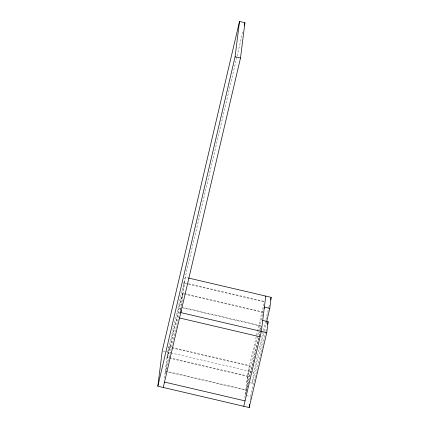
<?xml version="1.0" encoding="UTF-8"?>
<svg xmlns="http://www.w3.org/2000/svg" width="429" height="429" viewBox="0 0 429 429"><rect width="100%" height="100%" fill="white"/><g stroke="black" fill="none" stroke-linecap="round" stroke-linejoin="round"><path stroke-width="0.32" stroke-dasharray="2.15 1.61" d="M164.387 378.298L167.659 352.129L236.964 56.633M165.573 373.562L168.924 346.739L171.52 347.345M180.523 310.129L183.955 282.652L187.848 283.564M181.703 305.394L185.215 277.263L187.816 277.869M244.836 397.871L248.198 370.956L263.883 304.07M246.026 393.044L249.458 365.567L172.168 347.495M250.161 399.785L250.568 396.546L265.685 332.1M250.429 382.802L252.231 383.226L253.603 372.222L263.224 331.209M237.119 55.985L242.932 31.194M261.191 326.925L245.157 395.281L250.568 396.546M260.333 330.791L246.364 390.347L165.825 371.519L180.915 306.976L261.454 325.809M260.483 330.148L261.395 326.26L180.856 307.432M263.379 330.555L268.72 307.77M268.876 307.121L269.487 304.515M252.231 383.226L264.296 331.794M264.446 331.145L266.586 322.029M265.835 331.445L266.447 328.845M188.497 283.714L264.489 301.48M183.896 283.108L187.795 284.014M188.444 284.17L264.436 301.936M263.175 312.028L182.636 293.2L167.605 357.287L248.144 376.115M168.865 347.19L171.461 347.801M172.115 347.951L249.405 366.023M162.848 351.002L165.256 351.566M165.857 351.705L170.254 352.735M170.903 352.885L253.603 372.222M248.085 376.571L167.546 357.738L182.577 293.656L263.116 312.484L246.82 381.96L248.021 382.239M165.884 371.064L246.423 389.891"/><path stroke-width="0.64" d="M262.714 320.415L268.125 321.68L266.752 332.684L249.19 407.55L157.834 386.191L162.248 350.863L239.511 21.45L244.921 22.716L240.508 58.044L163.245 387.457M181.049 310.628L180.802 312.591L266.752 332.684M157.834 386.191L235.097 56.778L239.511 21.45M249.19 407.55L249.598 404.316M265.755 296.09L261.341 331.419L243.785 406.284M266.736 321.38L269.793 308.36L271.166 297.356L188.465 278.019M244.31 25.322L244.921 22.716M264.076 308.392L264.382 307.094L269.793 308.36M270.554 299.957L271.166 297.356M267.514 324.286L268.125 321.68M235.097 56.778L240.508 58.044M179.542 317.98L260.076 336.808M164.511 382.067L245.045 400.895"/></g></svg>
